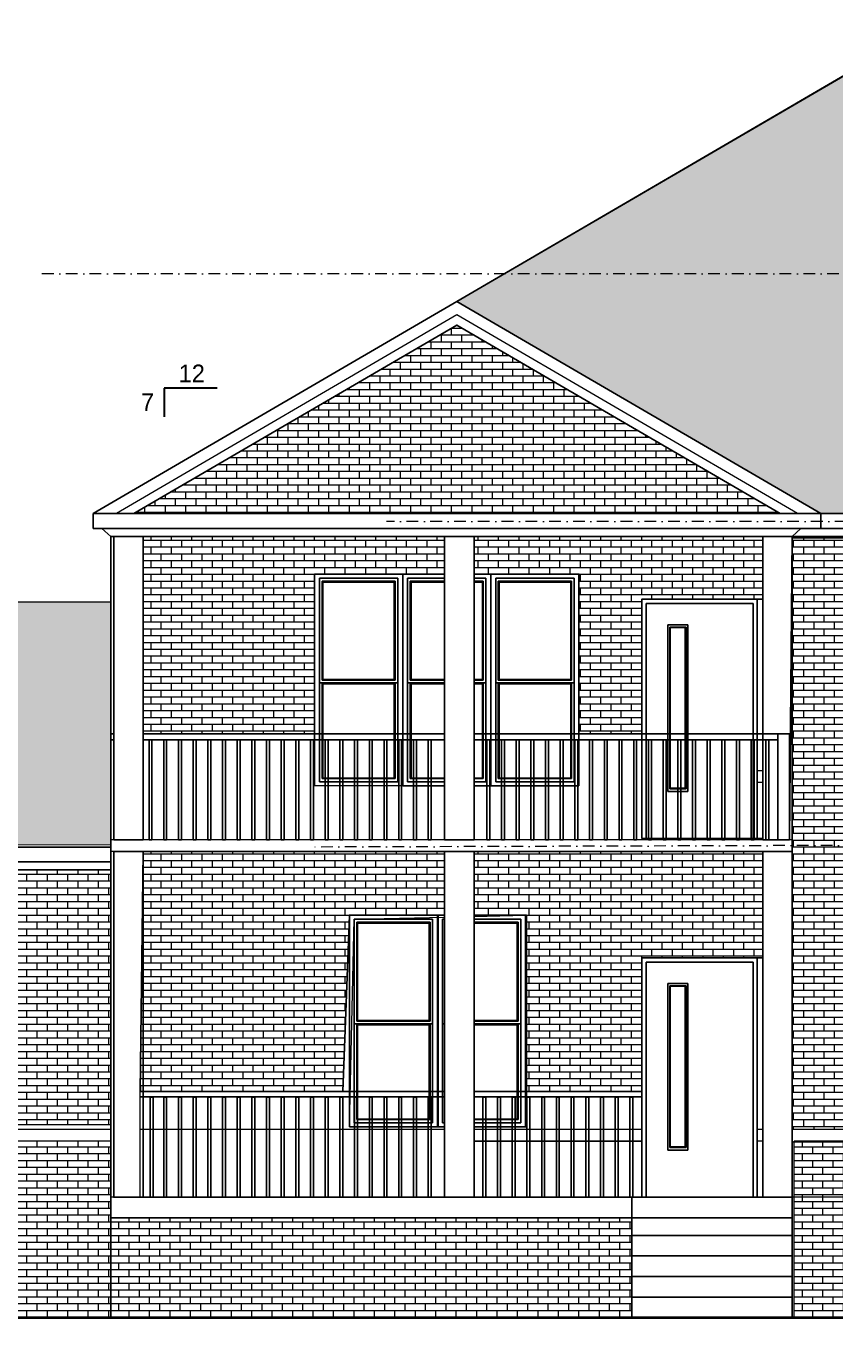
# Model space of a CAD drawing. Extents: x 4834 to 83801, y -13735 to 32221.
# Drawn here: x 11427.5 to 11703, y -11936.2 to -11496 of the extents above; entities that cross this region are included whole.
import ezdxf

# ---------------------------------------------------------------- set-up
doc = ezdxf.new("R2010")
doc.units = 0
doc.header["$LTSCALE"] = 8
doc.header["$MEASUREMENT"] = 0
for name, pattern in [('AUDIT_D_160304085750-1', [0]), ('DASHDOT', [1, 0.5, -0.25, 0, -0.25]), ('HIDDEN', [0.375, 0.25, -0.125])]:
    doc.linetypes.add(name, pattern=pattern)
for name, color, linetype in [('$1$DETAIL', 1, 'Continuous'), ('A-WALL-PATT-I', 1, 'Continuous'), ('AC_NOTES', 7, 'Continuous'), ('WINDOWS', 2, 'Continuous')]:
    doc.layers.add(name, color=color, linetype=linetype)
for name, color, linetype, lineweight in [('A-LIGHT+', 133, 'Continuous', 9), ('A-WALL', 7, 'Continuous', 40), ('D-Pavilion', 200, 'AUDIT_D_160304085750-1', 0), ('DIM', 8, 'Continuous', 5), ('hatch', 8, 'Continuous', 13), ('railing', 23, 'Continuous', 15)]:
    doc.layers.add(name, color=color, linetype=linetype, lineweight=lineweight)
doc.layers.add('ELEVATION', color=7, linetype='Continuous', lineweight=25, true_color=0xdda54b)
doc.layers.add('level', color=7, linetype='HIDDEN', lineweight=15, true_color=0x987172)
doc.styles.get("Standard").update_dxf_attribs({"font": 'stylu.ttf'})
pattern_1 = [(0, (-2408.646, 0), (0, 2.32029), []), (90, (-2408.646, 0), (-3.48, 2.32029), [2.32029, -2.32029])]

msp = doc.modelspace()

# ---------------------------------------------------------------- hatches: boundary and pattern name
at = {"layer": 'A-WALL-PATT-I', "lineweight": 0, "ltscale": 0.5}
h = msp.add_hatch(dxfattribs=at)
h.set_pattern_fill('AR-BRSTD', color=8, scale=0.87)
h.set_pattern_definition([(0, (-11914.1345, 345.9503), (0, 2.32029), []), (90, (-11914.1345, 345.9503), (-3.48, 2.32029), [2.32029, -2.32029])])
h.paths.add_polyline_path([(11684.2051, -11662.05218), (11574.21638, -11597.89209), (11464.22766, -11662.05218)])
h = msp.add_hatch(dxfattribs=at)
h.set_pattern_fill('AR-BRSTD', color=8, scale=0.87)
h.paths.add_polyline_path([(11570.01958, -11669.82765), (11570.01958, -11682.61705), (11525.73811, -11682.61705), (11525.73811, -11737.02318), (11467.37502, -11737.02318), (11467.37502, -11669.82765)])
h = msp.add_hatch(dxfattribs=at)
h.set_pattern_fill('AR-BRSTD', color=8, scale=0.87)
h.paths.add_polyline_path([(11678.31522, -11669.82765), (11580.01958, -11669.82765), (11580.01958, -11682.61705), (11615.73811, -11682.61705), (11615.73811, -11737.02318), (11637.20011, -11737.02318), (11637.20011, -11691.14789), (11676.45218, -11691.14789), (11678.31522, -11691.14789)])
h = msp.add_hatch(dxfattribs=at)
h.set_pattern_fill('AR-BRSTD', color=8, scale=0.87)
h.set_pattern_definition(pattern_1)
h.paths.add_polyline_path([(11826.00614, -11870.7151), (11735.77129, -11870.7151), (11735.77129, -11798.67955), (11826.00614, -11798.67955)], flags=16)
h.paths.add_polyline_path([(11849.28289, -11754.6526), (11789.28289, -11754.6526), (11789.28289, -11682.61705), (11849.28289, -11682.61705)], flags=16)
h.paths.add_polyline_path([(11767.81676, -11754.6526), (11737.81676, -11754.6526), (11737.81676, -11682.61705), (11767.81676, -11682.61705)], flags=16)
h.paths.add_polyline_path([(11737.81676, -11754.6526), (11707.81676, -11754.6526), (11707.81676, -11682.61705), (11737.81676, -11682.61705)], flags=16)
h.paths.add_polyline_path([(11868.31522, -11871.67451), (11688.31522, -11871.67451), (11688.31522, -11670.24724), (11868.31522, -11670.24724)])
h = msp.add_hatch(dxfattribs=at)
h.set_pattern_fill('AR-BRSTD', color=8, scale=0.87)
h.paths.add_polyline_path([(11570.01958, -11798.67955), (11570.01958, -11777.02318), (11467.37502, -11777.02318), (11466.33522, -11858.7151), (11535.39116, -11858.7151), (11537.60914, -11798.67955)])
h = msp.add_hatch(dxfattribs=at)
h.set_pattern_fill('AR-BRSTD', color=8, scale=0.87)
h.paths.add_polyline_path([(11676.45218, -11813.24501), (11637.20011, -11813.24501), (11637.20011, -11858.7151), (11597.86781, -11858.7151), (11597.86781, -11798.67955), (11580.01958, -11798.67955), (11580.01958, -11777.02318), (11678.31522, -11777.02318), (11678.31522, -11813.28327)])
h = msp.add_hatch(dxfattribs=at)
h.set_pattern_fill('AR-BRSTD', color=8, scale=0.87)
h.set_pattern_definition(pattern_1)
h.paths.add_polyline_path([(11242.82531, -11871.67451), (11206.82531, -11871.67451), (11206.82531, -11799.63897), (11242.82531, -11799.63897)])
h.paths.add_polyline_path([(11339.33647, -11871.67451), (11303.33647, -11871.67451), (11303.33647, -11799.63897), (11339.33647, -11799.63897)])
h.paths.add_polyline_path([(11423.77739, -11871.67451), (11387.77739, -11871.67451), (11387.77739, -11799.63897), (11423.77739, -11799.63897)])
h.paths.add_polyline_path([(11173.48526, -11807.99216), (11185.48526, -11807.99216), (11185.48526, -11870.09305), (11456.33522, -11870.09305), (11456.33522, -11783.30669), (11173.48526, -11783.30669)])
h = msp.add_hatch(dxfattribs=at)
h.set_pattern_fill('AR-BRSTD', color=8, scale=0.87)
h.set_pattern_definition(pattern_1)
h.paths.add_polyline_path([(11185.48526, -11935.7151), (11456.33522, -11935.7151), (11456.33522, -11875.67451), (11185.48526, -11875.67451)])
h = msp.add_hatch(dxfattribs=at)
h.set_pattern_fill('AR-BRSTD', color=8, scale=0.87)
h.set_pattern_definition([(0, (-2405.646, 0), (0, 2.32029), []), (90, (-2405.646, 0), (-3.48, 2.32029), [2.32029, -2.32029])])
h.paths.add_polyline_path([(11868.31522, -11935.7151), (11689.06287, -11935.7151), (11689.06287, -11875.83728), (11868.31522, -11875.9215)])
h = msp.add_hatch(dxfattribs=at)
h.set_pattern_fill('AR-BRSTD', color=8, scale=0.87)
h.set_pattern_definition(pattern_1)
h.paths.add_polyline_path([(11633.77708, -11935.7151), (11456.33522, -11935.7151), (11456.33522, -11901.7151), (11633.77708, -11901.7151)])
at = {"layer": 'hatch', "linetype": 'ByBlock'}
h = msp.add_hatch(dxfattribs=at)
h.set_pattern_fill('AR-RSHKE', color=36, scale=0.65, style=0)
h.set_pattern_definition([(0, (-2408.646, -17855.037), (16.575, 7.8), [3.9, -3.25, 4.55, -1.95, 5.85, -2.6]), (0, (-2404.746, -17854.712), (16.575, 7.8), [3.25, -12.35, 2.6, -3.9]), (0, (-2396.946, -17855.524), (16.575, 7.8), [1.95, -20.15]), (90, (-2408.646, -17855.0366), (-5.525, 7.8), [7.475, -23.725]), (90, (-2404.746, -17855.0366), (-5.525, 7.8), [7.3125, -23.8875]), (90, (-2401.496, -17855.0366), (-5.525, 7.8), [6.825, -24.375]), (90, (-2396.946, -17855.524), (-5.525, 7.8), [7.475, -23.725]), (90, (-2394.996, -17855.524), (-5.525, 7.8), [7.475, -23.725]), (90, (-2389.146, -17855.0366), (-5.525, 7.8), [7.15, -24.05])])
h.paths.add_polyline_path([(12299.86333, -11661.40234), (12016.35555, -11496.0228), (11734.54491, -11496.26319), (11574.21638, -11589.78817), (11698.09754, -11662.05218), (11852.99032, -11662.05218), (11982.26562, -11586.64159), (12107.0309, -11661.6695)])
h = msp.add_hatch(dxfattribs=at)
h.set_pattern_fill('AR-RSHKE', color=36, scale=0.65, style=0)
h.set_pattern_definition([(0, (-2408.646, 0), (16.575, 7.8), [3.9, -3.25, 4.55, -1.95, 5.85, -2.6]), (0, (-2404.746, 0.325), (16.575, 7.8), [3.25, -12.35, 2.6, -3.9]), (0, (-2396.946, -0.4875), (16.575, 7.8), [1.95, -20.15]), (90, (-2408.646, 0), (-5.525, 7.8), [7.475, -23.725]), (90, (-2404.746, 0), (-5.525, 7.8), [7.3125, -23.8875]), (90, (-2401.496, 0), (-5.525, 7.8), [6.825, -24.375]), (90, (-2396.946, -0.4875), (-5.525, 7.8), [7.475, -23.725]), (90, (-2394.996, -0.4875), (-5.525, 7.8), [7.475, -23.725]), (90, (-2389.146, 0), (-5.525, 7.8), [7.15, -24.05])])
h.paths.add_polyline_path([(11456.33522, -11774.7151), (11456.33522, -11692.14741), (10988.04926, -11692.14741), (10843.62428, -11775.53121)])

# ---------------------------------------------------------------- linework, layer by layer
at = {"layer": '$1$DETAIL'}
for points in [[(11684.2051, -11662.05218), (11574.21638, -11597.89209), (11464.22766, -11662.05218)], [(11570.01958, -11669.82765), (11570.01958, -11682.61705), (11525.73811, -11682.61705), (11525.73811, -11737.02318), (11467.37502, -11737.02318), (11467.37502, -11669.82765)], [(11678.31522, -11669.82765), (11580.01958, -11669.82765), (11580.01958, -11682.61705), (11615.73811, -11682.61705), (11615.73811, -11737.02318), (11637.20011, -11737.02318), (11637.20011, -11691.14789), (11676.45218, -11691.14789), (11678.31522, -11691.14789)], [(11470.39116, -11773.02318), (11470.39116, -11739.02318), (11469.39116, -11739.02318), (11469.39116, -11773.02318)], [(11475.39116, -11773.02318), (11475.39116, -11739.02318), (11474.39116, -11739.02318), (11474.39116, -11773.02318)], [(11480.39116, -11773.02318), (11480.39116, -11739.02318), (11479.39116, -11739.02318), (11479.39116, -11773.02318)], [(11485.39116, -11773.02318), (11485.39116, -11739.02318), (11484.39116, -11739.02318), (11484.39116, -11773.02318)], [(11490.39116, -11773.02318), (11490.39116, -11739.02318), (11489.39116, -11739.02318), (11489.39116, -11773.02318)], [(11495.39116, -11773.02318), (11495.39116, -11739.02318), (11494.39116, -11739.02318), (11494.39116, -11773.02318)], [(11500.39116, -11773.02318), (11500.39116, -11739.02318), (11499.39116, -11739.02318), (11499.39116, -11773.02318)], [(11505.39116, -11773.02318), (11505.39116, -11739.02318), (11504.39116, -11739.02318), (11504.39116, -11773.02318)], [(11510.39116, -11773.02318), (11510.39116, -11739.02318), (11509.39116, -11739.02318), (11509.39116, -11773.02318)], [(11515.39116, -11773.02318), (11515.39116, -11739.02318), (11514.39116, -11739.02318), (11514.39116, -11773.02318)], [(11520.39116, -11773.02318), (11520.39116, -11739.02318), (11519.39116, -11739.02318), (11519.39116, -11773.02318)], [(11525.39116, -11773.02318), (11525.39116, -11739.02318), (11524.39116, -11739.02318), (11524.39116, -11773.02318)], [(11530.39116, -11773.02318), (11530.39116, -11739.02318), (11529.39116, -11739.02318), (11529.39116, -11773.02318)], [(11535.39116, -11773.02318), (11535.39116, -11739.02318), (11534.39116, -11739.02318), (11534.39116, -11773.02318)], [(11540.39116, -11773.02318), (11540.39116, -11739.02318), (11539.39116, -11739.02318), (11539.39116, -11773.02318)], [(11545.39116, -11773.02318), (11545.39116, -11739.02318), (11544.39116, -11739.02318), (11544.39116, -11773.02318)], [(11550.39116, -11773.02318), (11550.39116, -11739.02318), (11549.39116, -11739.02318), (11549.39116, -11773.02318)], [(11555.39116, -11773.02318), (11555.39116, -11739.02318), (11554.39116, -11739.02318), (11554.39116, -11773.02318)], [(11560.39116, -11773.02318), (11560.39116, -11739.02318), (11559.39116, -11739.02318), (11559.39116, -11773.02318)], [(11565.39116, -11773.02318), (11565.39116, -11739.02318), (11564.39116, -11739.02318), (11564.39116, -11773.02318)], [(11585.39116, -11773.02318), (11585.39116, -11739.02318), (11584.39116, -11739.02318), (11584.39116, -11773.02318)], [(11590.39116, -11773.02318), (11590.39116, -11739.02318), (11589.39116, -11739.02318), (11589.39116, -11773.02318)], [(11595.39116, -11773.02318), (11595.39116, -11739.02318), (11594.39116, -11739.02318), (11594.39116, -11773.02318)], [(11600.39116, -11773.02318), (11600.39116, -11739.02318), (11599.39116, -11739.02318), (11599.39116, -11773.02318)], [(11605.39116, -11773.02318), (11605.39116, -11739.02318), (11604.39116, -11739.02318), (11604.39116, -11773.02318)], [(11610.39116, -11773.02318), (11610.39116, -11739.02318), (11609.39116, -11739.02318), (11609.39116, -11773.02318)], [(11615.39116, -11773.02318), (11615.39116, -11739.02318), (11614.39116, -11739.02318), (11614.39116, -11773.02318)], [(11620.39116, -11773.02318), (11620.39116, -11739.02318), (11619.39116, -11739.02318), (11619.39116, -11773.02318)], [(11625.39116, -11773.02318), (11625.39116, -11739.02318), (11624.39116, -11739.02318), (11624.39116, -11773.02318)], [(11630.39116, -11773.02318), (11630.39116, -11739.02318), (11629.39116, -11739.02318), (11629.39116, -11773.02318)], [(11635.39116, -11773.02318), (11635.39116, -11739.02318), (11634.39116, -11739.02318), (11634.39116, -11773.02318)], [(11640.39116, -11773.02318), (11640.39116, -11739.02318), (11639.39116, -11739.02318), (11639.39116, -11773.02318)], [(11645.39116, -11773.02318), (11645.39116, -11739.02318), (11644.39116, -11739.02318), (11644.39116, -11773.02318)], [(11650.39116, -11773.02318), (11650.39116, -11739.02318), (11649.39116, -11739.02318), (11649.39116, -11773.02318)], [(11655.39116, -11773.02318), (11655.39116, -11739.02318), (11654.39116, -11739.02318), (11654.39116, -11773.02318)], [(11660.39116, -11773.02318), (11660.39116, -11739.02318), (11659.39116, -11739.02318), (11659.39116, -11773.02318)], [(11665.39116, -11773.02318), (11665.39116, -11739.02318), (11664.39116, -11739.02318), (11664.39116, -11773.02318)], [(11670.39116, -11773.02318), (11670.39116, -11739.02318), (11669.39116, -11739.02318), (11669.39116, -11773.02318)], [(11675.39116, -11773.02318), (11675.39116, -11739.02318), (11674.39116, -11739.02318), (11674.39116, -11773.02318)], [(11680.39116, -11773.02318), (11680.39116, -11739.02318), (11679.39116, -11739.02318), (11679.39116, -11773.02318)], [(11687.44865, -11773.02318), (11687.44865, -11737.02318), (11683.44865, -11737.02318), (11683.44865, -11773.02318)], [(11687.44865, -11773.02318), (11687.44865, -11737.02318), (11683.44865, -11737.02318), (11683.44865, -11773.02318)], [(11570.01958, -11798.67955), (11570.01958, -11777.02318), (11467.37502, -11777.02318), (11466.33522, -11858.7151), (11535.39116, -11858.7151), (11537.60914, -11798.67955), (11570.01958, -11798.67955)], [(11676.45218, -11813.24501), (11637.20011, -11813.24501), (11637.20011, -11858.7151), (11597.86781, -11858.7151), (11597.86781, -11798.67955), (11580.01958, -11798.67955), (11580.01958, -11777.02318), (11678.31522, -11777.02318), (11678.31522, -11813.28327), (11676.45218, -11813.24501)], [(11470.74336, -11894.7151), (11470.74336, -11860.7151), (11469.74336, -11860.7151), (11469.74336, -11894.7151)], [(11475.39116, -11894.7151), (11475.39116, -11860.7151), (11474.39116, -11860.7151), (11474.39116, -11894.7151)], [(11480.39116, -11894.7151), (11480.39116, -11860.7151), (11479.39116, -11860.7151), (11479.39116, -11894.7151)], [(11485.39116, -11894.7151), (11485.39116, -11860.7151), (11484.39116, -11860.7151), (11484.39116, -11894.7151)], [(11490.39116, -11894.7151), (11490.39116, -11860.7151), (11489.39116, -11860.7151), (11489.39116, -11894.7151)], [(11495.39116, -11894.7151), (11495.39116, -11860.7151), (11494.39116, -11860.7151), (11494.39116, -11894.7151)], [(11500.39116, -11894.7151), (11500.39116, -11860.7151), (11499.39116, -11860.7151), (11499.39116, -11894.7151)], [(11505.39116, -11894.7151), (11505.39116, -11860.7151), (11504.39116, -11860.7151), (11504.39116, -11894.7151)], [(11510.39116, -11894.7151), (11510.39116, -11860.7151), (11509.39116, -11860.7151), (11509.39116, -11894.7151)], [(11515.39116, -11894.7151), (11515.39116, -11860.7151), (11514.39116, -11860.7151), (11514.39116, -11894.7151)], [(11520.39116, -11894.7151), (11520.39116, -11860.7151), (11519.39116, -11860.7151), (11519.39116, -11894.7151)], [(11525.39116, -11894.7151), (11525.39116, -11860.7151), (11524.39116, -11860.7151), (11524.39116, -11894.7151)], [(11530.39116, -11894.7151), (11530.39116, -11860.7151), (11529.39116, -11860.7151), (11529.39116, -11894.7151)], [(11535.39116, -11894.7151), (11535.39116, -11860.7151), (11534.39116, -11860.7151), (11534.39116, -11894.7151)], [(11540.39116, -11894.7151), (11540.39116, -11860.7151), (11539.39116, -11860.7151), (11539.39116, -11894.7151)], [(11545.39116, -11894.7151), (11545.39116, -11860.7151), (11544.39116, -11860.7151), (11544.39116, -11894.7151)], [(11550.39116, -11894.7151), (11550.39116, -11860.7151), (11549.39116, -11860.7151), (11549.39116, -11894.7151)], [(11555.39116, -11894.7151), (11555.39116, -11860.7151), (11554.39116, -11860.7151), (11554.39116, -11894.7151)], [(11560.39116, -11894.7151), (11560.39116, -11860.7151), (11559.39116, -11860.7151), (11559.39116, -11894.7151)], [(11565.39116, -11894.7151), (11565.39116, -11860.7151), (11564.39116, -11860.7151), (11564.39116, -11894.7151)], [(11584.05196, -11894.7151), (11584.05196, -11860.7151), (11583.05196, -11860.7151), (11583.05196, -11894.7151)], [(11589.05196, -11894.7151), (11589.05196, -11860.7151), (11588.05196, -11860.7151), (11588.05196, -11894.7151)], [(11594.05196, -11894.7151), (11594.05196, -11860.7151), (11593.05196, -11860.7151), (11593.05196, -11894.7151)], [(11599.05196, -11894.7151), (11599.05196, -11860.7151), (11598.05196, -11860.7151), (11598.05196, -11894.7151)], [(11604.05196, -11894.7151), (11604.05196, -11860.7151), (11603.05196, -11860.7151), (11603.05196, -11894.7151)], [(11609.05196, -11894.7151), (11609.05196, -11860.7151), (11608.05196, -11860.7151), (11608.05196, -11894.7151)], [(11614.05196, -11894.7151), (11614.05196, -11860.7151), (11613.05196, -11860.7151), (11613.05196, -11894.7151)], [(11619.05196, -11894.7151), (11619.05196, -11860.7151), (11618.05196, -11860.7151), (11618.05196, -11894.7151)], [(11624.05196, -11894.7151), (11624.05196, -11860.7151), (11623.05196, -11860.7151), (11623.05196, -11894.7151)], [(11629.05196, -11894.7151), (11629.05196, -11860.7151), (11628.05196, -11860.7151), (11628.05196, -11894.7151)], [(11634.05196, -11894.7151), (11634.05196, -11860.7151), (11633.05196, -11860.7151), (11633.05196, -11894.7151)]]:
    msp.add_lwpolyline(points, close=True, dxfattribs=at)
for points in [[(11457.37502, -11737.02318), (11456.33522, -11737.02318), (11456.33522, -11739.02318), (11457.37502, -11739.02318)], [(11570.01958, -11737.02318), (11467.37502, -11737.02318)], [(11467.37502, -11739.02318), (11570.01958, -11739.02318)], [(11687.44865, -11737.02318), (11580.01958, -11737.02318)], [(11580.01958, -11739.02318), (11683.44865, -11739.02318)]]:
    msp.add_lwpolyline(points, dxfattribs=at)
at = {"layer": 'A-LIGHT+'}
for p, q in [((11574.21638, -11594.41898), (11458.27375, -11662.05218)), ((11690.159, -11662.05218), (11574.21638, -11594.41898)), ((11574.21638, -11597.89209), (11464.22766, -11662.05218)), ((11684.2051, -11662.05218), (11574.21638, -11597.89209)), ((11456.33522, -11775.53121), (11456.33522, -11692.14741)), ((11688.31522, -11773.02318), (11456.33522, -11773.02318)), ((11688.31522, -11777.02318), (11456.33522, -11777.02318)), ((11580.01958, -11858.7151), (11637.20011, -11858.7151)), ((11580.01958, -11858.7151), (11637.20011, -11858.7151)), ((11466.33522, -11860.55609), (11570.01958, -11860.55609)), ((11466.33522, -11860.55609), (11570.01958, -11860.55609)), ((11580.01958, -11860.55609), (11637.20011, -11860.55609)), ((11580.01958, -11860.55609), (11637.20011, -11860.55609))]:
    msp.add_line(p, q, dxfattribs=at)
for points in [[(12299.86333, -11661.40234), (12016.35555, -11496.0228), (11734.54491, -11496.26319), (11574.21638, -11589.78817), (11698.09754, -11662.05218), (11852.99032, -11662.05218), (11982.26562, -11586.64159), (12107.0309, -11661.6695)], [(11456.33522, -11774.7151), (11456.33522, -11692.14741), (10988.04926, -11692.14741), (10843.62428, -11775.53121)], [(11466.33522, -11894.7151), (11466.33522, -11858.7151), (11570.01958, -11858.7151), (11570.01958, -11894.7151)], [(11570.01958, -11894.7151), (11466.33522, -11894.7151), (11466.33522, -11860.55609), (11570.01958, -11860.55609)], [(11637.20011, -11894.7151), (11580.01958, -11894.7151), (11580.01958, -11860.55609), (11637.20011, -11860.55609)], [(11637.20011, -11894.7151), (11580.01958, -11894.7151), (11580.01958, -11875.67451), (11637.20011, -11875.67451)], [(11633.77708, -11935.7151), (11456.33522, -11935.7151), (11456.33522, -11901.7151), (11633.77708, -11901.7151)]]:
    msp.add_lwpolyline(points, close=True, dxfattribs=at)
for points in [[(11476.00041, -11662.05218), (11698.09754, -11662.05218), (11574.21638, -11589.78817), (11450.33522, -11662.05218), (11476.00041, -11662.05218)], [(11570.01958, -11754.6526), (11525.73811, -11754.6526), (11525.73811, -11682.61705), (11570.01958, -11682.61705)], [(11580.01958, -11682.61705), (11615.73811, -11682.61705), (11615.73811, -11754.6526), (11580.01958, -11754.6526)]]:
    msp.add_lwpolyline(points, dxfattribs=at)
at = {"layer": 'A-LIGHT+', "const_width": 0.5}
for points in [[(11466.33522, -11894.7151), (11466.33522, -11858.7151), (11570.01958, -11858.7151), (11570.01958, -11894.7151)], [(11570.01958, -11894.7151), (11466.33522, -11894.7151), (11466.33522, -11860.55609), (11570.01958, -11860.55609)], [(11637.20011, -11894.7151), (11580.01958, -11894.7151), (11580.01958, -11860.55609), (11637.20011, -11860.55609)]]:
    msp.add_lwpolyline(points, close=True, dxfattribs=at)
for points in [[(11580.01958, -11858.7151), (11637.20011, -11858.7151)], [(11467.4713, -11860.55609), (11467.4713, -11894.7151)]]:
    msp.add_lwpolyline(points, dxfattribs=at)
at = {"layer": 'AC_NOTES', "lineweight": 30}
for p, q in [((11492.58756, -11619.31805), (11474.58756, -11619.31805)), ((11474.58756, -11619.31805), (11474.58756, -11629.06805))]:
    msp.add_line(p, q, dxfattribs=at)
at = {"layer": 'D-Pavilion', "color": 252, "lineweight": 0}
msp.add_line((12458.18042, -11894.7151), (11456.33522, -11894.7151), dxfattribs=at)
at = {"layer": 'DIM'}
for p, q in [((11678.31522, -11753.57739), (11676.45218, -11753.57739)), ((11456.33522, -11775.53121), (10843.62428, -11775.53121)), ((11456.33522, -11875.67451), (11185.48526, -11875.67451)), ((11637.20011, -11875.67451), (11580.01958, -11875.67451)), ((11678.31522, -11875.67451), (11676.45218, -11875.67451)), ((11869.06287, -11875.67451), (11689.06287, -11875.67451))]:
    msp.add_line(p, q, dxfattribs=at)
for points in [[(11868.31522, -11871.67451), (11688.31522, -11871.67451), (11688.31522, -11670.24724), (11868.31522, -11670.24724)], [(11555.73811, -11754.6526), (11525.73811, -11754.6526), (11525.73811, -11682.61705), (11555.73811, -11682.61705)], [(11615.73811, -11754.6526), (11585.73811, -11754.6526), (11585.73811, -11682.61705), (11615.73811, -11682.61705)], [(11567.60914, -11870.7151), (11537.60914, -11870.7151), (11537.60914, -11798.67955), (11567.60914, -11798.67955)], [(11185.48526, -11935.7151), (11456.33522, -11935.7151), (11456.33522, -11875.67451), (11185.48526, -11875.67451)], [(11868.31522, -11935.7151), (11688.31522, -11935.7151), (11688.31522, -11875.83728), (11868.31522, -11875.83728)], [(11868.31522, -11935.7151), (11689.06287, -11935.7151), (11689.06287, -11875.67451), (11868.31522, -11875.67451)]]:
    msp.add_lwpolyline(points, close=True, dxfattribs=at)
for points in [[(11570.01958, -11754.6526), (11555.73811, -11754.6526), (11555.73811, -11682.61705), (11570.01958, -11682.61705)], [(11580.01958, -11682.61705), (11585.73811, -11682.61705), (11585.73811, -11754.6526), (11580.01958, -11754.6526)], [(11173.48526, -11870.09305), (11173.48526, -11783.30669), (11456.33522, -11783.30669), (11456.33522, -11870.09305), (11185.48526, -11870.09305)], [(11570.01958, -11870.7151), (11537.60914, -11870.7151), (11539.27531, -11800.12357), (11570.01958, -11799.36251)], [(11580.01958, -11799.11497), (11597.60914, -11798.67955), (11597.60914, -11870.7151), (11580.01958, -11870.7151)]]:
    msp.add_lwpolyline(points, dxfattribs=at)
at = {"layer": 'ELEVATION'}
for p, q in [((11734.54491, -11496.26319), (11450.33522, -11662.05218)), ((11574.21638, -11589.78817), (11698.09754, -11662.05218)), ((11450.33522, -11662.05218), (11476.00041, -11662.05218)), ((11476.00041, -11662.05218), (12084.71711, -11662.05218)), ((11453.36675, -11667.0507), (11476.00041, -11667.0507)), ((11476.00041, -11667.0507), (12084.71711, -11667.0507)), ((11476.00041, -11669.82765), (11456.33522, -11669.82765)), ((11868.31522, -11669.82765), (11476.00041, -11669.82765)), ((10843.62428, -11775.53121), (11456.33522, -11775.53121)), ((10846.65581, -11780.52973), (11456.33522, -11780.52973)), ((11456.33522, -11783.30669), (10849.62428, -11783.30669))]:
    msp.add_line(p, q, dxfattribs=at)
at = {"layer": 'ELEVATION', "color": 6}
for p, q in [((11453.36675, -11667.0507), (11450.33522, -11667.0507)), ((11691.28368, -11667.0507), (11698.09754, -11667.0507)), ((11688.31522, -11669.82765), (11688.31522, -11935.7151)), ((11456.33522, -11677.15882), (11456.33522, -11935.7151)), ((11637.20011, -11772.61797), (11678.31522, -11772.61797)), ((11633.77708, -11894.7151), (11633.77708, -11935.7151)), ((11637.20011, -11894.7151), (11678.31522, -11894.7151)), ((11633.77708, -11907.7151), (11688.31522, -11907.7151)), ((11633.77708, -11914.7151), (11688.31522, -11914.7151)), ((11633.77708, -11921.7151), (11688.31522, -11921.7151)), ((11633.77708, -11928.7151), (11688.31522, -11928.7151))]:
    msp.add_line(p, q, dxfattribs=at)
for points in [[(11450.33522, -11667.0507), (11450.33522, -11662.05218)], [(11698.09754, -11667.0507), (11698.09754, -11662.05218)], [(11456.33522, -11669.82765), (11453.36675, -11667.0507)], [(11688.31522, -11669.82765), (11691.28368, -11667.0507)], [(11456.33522, -11677.15882), (11456.33522, -11669.82765)], [(11688.31522, -11677.15882), (11688.31522, -11669.82765)], [(11456.33522, -11767.5975), (11456.33522, -11935.7151)], [(11688.31522, -11901.7151), (11456.33522, -11901.7151)]]:
    msp.add_lwpolyline(points, dxfattribs=at)
at = {"layer": 'ELEVATION'}
for points in [[(11476.00041, -11669.82765), (11456.33522, -11669.82765)], [(11868.31522, -11669.82765), (11476.00041, -11669.82765)], [(11525.73811, -11754.6526), (11525.73811, -11682.61705)], [(11555.73811, -11754.6526), (11555.73811, -11682.61705)], [(11555.73811, -11754.6526), (11555.73811, -11682.61705)], [(11570.01958, -11682.61705), (11555.73811, -11682.61705)], [(11585.73811, -11682.61705), (11580.01958, -11682.61705)], [(11585.73811, -11754.6526), (11585.73811, -11682.61705)], [(11585.73811, -11754.6526), (11585.73811, -11682.61705)], [(11615.73811, -11682.61705), (11585.73811, -11682.61705)], [(11585.73811, -11754.6526), (11585.73811, -11682.61705)], [(11615.73811, -11754.6526), (11615.73811, -11682.61705)], [(11570.01958, -11754.6526), (11555.73811, -11754.6526)], [(11585.73811, -11754.6526), (11580.01958, -11754.6526)], [(11615.73811, -11754.6526), (11585.73811, -11754.6526)], [(11456.33522, -11767.5975), (11456.33522, -11892.82203)], [(11456.33522, -11783.30669), (10849.62428, -11783.30669)], [(11537.60914, -11870.7151), (11537.60914, -11798.67955)], [(11537.60914, -11798.67955), (11567.60914, -11798.67955)], [(11567.58531, -11870.7151), (11567.58531, -11798.67955)], [(11567.60914, -11870.7151), (11567.60914, -11798.67955)], [(11567.60914, -11798.67955), (11570.01958, -11798.67955)], [(11567.60914, -11870.7151), (11567.60914, -11798.67955)], [(11567.86781, -11870.7151), (11567.86781, -11798.67955)], [(11580.01958, -11798.67955), (11597.60914, -11798.67955)], [(11597.58531, -11870.7151), (11597.58531, -11798.67955)], [(11597.60914, -11870.7151), (11597.60914, -11798.67955)], [(11597.86781, -11870.7151), (11597.86781, -11798.67955)], [(11537.60914, -11870.7151), (11567.60914, -11870.7151)], [(11567.60914, -11870.7151), (11570.01958, -11870.7151)], [(11580.01958, -11870.7151), (11597.60914, -11870.7151)]]:
    msp.add_lwpolyline(points, dxfattribs=at)
at = {"layer": 'ELEVATION', "color": 6}
for points in [[(11467.37502, -11669.82765), (11457.37502, -11669.82765), (11457.37502, -11773.02318), (11467.37502, -11773.02318)], [(11580.01958, -11669.82765), (11570.01958, -11669.82765), (11570.01958, -11773.02318), (11580.01958, -11773.02318)], [(11688.31522, -11669.82765), (11678.31522, -11669.82765), (11678.31522, -11773.02318), (11687.44865, -11773.02318)], [(11467.37502, -11777.02318), (11457.37502, -11777.02318), (11457.37502, -11894.7151), (11467.37502, -11894.7151)], [(11580.01958, -11777.02318), (11570.01958, -11777.02318), (11570.01958, -11894.7151), (11580.01958, -11894.7151)], [(11688.31522, -11777.02318), (11678.31522, -11777.02318), (11678.31522, -11894.7151), (11688.31522, -11894.7151)]]:
    msp.add_lwpolyline(points, close=True, dxfattribs=at)
at = {"layer": 'ELEVATION', "color": 6, "linetype": 'ByBlock', "const_width": 1}
msp.add_lwpolyline([(12021.94972, -11935.7151), (12106.63743, -11935.7151), (10849.62428, -11935.7151)], dxfattribs=at)
at = {"layer": 'level', "linetype": 'DASHDOT'}
for p, q in [((12449.43751, -11580.38697), (11431.13958, -11580.38697)), ((12476.32786, -11664.7151), (11550.19818, -11664.7151)), ((12455.33348, -11772.7151), (11525.77695, -11775.53121))]:
    msp.add_line(p, q, dxfattribs=at)
at = {"layer": 'railing'}
for points in [[(11678.31522, -11749.57739), (11676.45218, -11749.57739)], [(11456.33522, -11871.67451), (11185.48526, -11871.67451)], [(11570.01958, -11871.67451), (11466.33522, -11871.67451)], [(11637.20011, -11871.67451), (11580.01958, -11871.67451)], [(11678.31522, -11871.67451), (11676.45218, -11871.67451)], [(11869.06287, -11871.67451), (11689.06287, -11871.67451)]]:
    msp.add_lwpolyline(points, dxfattribs=at)
at = {"layer": 'WINDOWS'}
for p, q in [((11554.07194, -11753.31966), (11554.07194, -11684.06107)), ((11557.40429, -11753.31966), (11557.40429, -11684.06107)), ((11587.40429, -11753.31966), (11587.40429, -11684.06107)), ((11565.94297, -11869.38216), (11565.94297, -11800.12357)), ((11595.94297, -11869.38216), (11595.94297, -11800.12357))]:
    msp.add_line(p, q, dxfattribs=at)
for points in [[(11527.40429, -11753.31966), (11527.40429, -11684.06107)], [(11527.40429, -11684.06107), (11554.07194, -11684.06107)], [(11528.29291, -11718.73316), (11528.29291, -11685.06077)], [(11528.29291, -11685.06077), (11553.18331, -11685.06077)], [(11528.51507, -11718.51101), (11528.51507, -11685.39401)], [(11528.51507, -11685.39401), (11552.85008, -11685.39401)], [(11552.85008, -11718.51101), (11552.85008, -11685.39401)], [(11553.18331, -11718.73316), (11553.18331, -11685.06077)], [(11554.07194, -11753.31966), (11554.07194, -11684.06107)], [(11557.40429, -11753.31966), (11557.40429, -11684.06107)], [(11570.01958, -11684.06107), (11557.40429, -11684.06107)], [(11558.29291, -11718.73316), (11558.29291, -11685.06077)], [(11570.01958, -11685.06077), (11558.29291, -11685.06077)], [(11558.62615, -11718.51101), (11558.62615, -11685.39401)], [(11570.01958, -11685.39401), (11558.62615, -11685.39401)], [(11584.07194, -11684.06107), (11580.01958, -11684.06107)], [(11583.18331, -11685.06077), (11580.01958, -11685.06077)], [(11582.96116, -11685.39401), (11580.01958, -11685.39401)], [(11582.96116, -11718.51101), (11582.96116, -11685.39401)], [(11583.18331, -11718.73316), (11583.18331, -11685.06077)], [(11584.07194, -11753.31966), (11584.07194, -11684.06107)], [(11614.07194, -11684.06107), (11587.40429, -11684.06107)], [(11587.40429, -11753.31966), (11587.40429, -11684.06107)], [(11613.18331, -11685.06077), (11588.29291, -11685.06077)], [(11588.29291, -11718.73316), (11588.29291, -11685.06077)], [(11612.96116, -11685.39401), (11588.62615, -11685.39401)], [(11588.62615, -11718.51101), (11588.62615, -11685.39401)], [(11612.96116, -11718.51101), (11612.96116, -11685.39401)], [(11613.18331, -11718.73316), (11613.18331, -11685.06077)], [(11614.07194, -11753.31966), (11614.07194, -11684.06107)], [(11637.20011, -11691.14789), (11676.45218, -11691.14789)], [(11637.20011, -11772.61797), (11637.20011, -11691.14789)], [(11637.20011, -11772.61797), (11637.20011, -11691.14789)], [(11657.99677, -11691.14789), (11676.45218, -11691.14789)], [(11676.45218, -11772.61797), (11676.45218, -11691.14789)], [(11638.64413, -11772.61797), (11638.64413, -11692.5919)], [(11638.64413, -11692.5919), (11675.00816, -11692.5919)], [(11638.64413, -11772.61797), (11638.64413, -11692.5919)], [(11638.64413, -11692.5919), (11675.00816, -11692.5919)], [(11675.00816, -11772.61797), (11675.00816, -11692.5919)], [(11675.00816, -11772.61797), (11675.00816, -11692.5919)], [(11652.76173, -11699.90514), (11646.03556, -11699.90514)], [(11646.03556, -11756.60926), (11646.03556, -11699.90514)], [(11652.76173, -11756.60926), (11652.76173, -11699.90514)], [(11652.20634, -11700.68269), (11646.70202, -11700.68269)], [(11646.70202, -11700.68269), (11646.70202, -11755.72063)], [(11651.8731, -11700.79377), (11646.8131, -11700.79377)], [(11646.8131, -11700.79377), (11646.8131, -11755.49847)], [(11651.8731, -11700.79377), (11651.8731, -11755.49847)], [(11652.20634, -11700.68269), (11652.20634, -11755.72063)], [(11527.40429, -11719.62179), (11554.07194, -11719.62179)], [(11528.29291, -11718.73316), (11553.18331, -11718.73316)], [(11528.29291, -11752.20887), (11528.29291, -11719.62179)], [(11528.51507, -11718.51101), (11552.85008, -11718.51101)], [(11528.51507, -11752.0978), (11528.51507, -11719.95502)], [(11528.51507, -11719.95502), (11552.85008, -11719.95502)], [(11552.85008, -11752.0978), (11552.85008, -11719.95502)], [(11553.18331, -11752.20887), (11553.18331, -11719.62179)], [(11570.01958, -11719.62179), (11557.40429, -11719.62179)], [(11570.01958, -11718.73316), (11558.29291, -11718.73316)], [(11558.29291, -11752.20887), (11558.29291, -11719.62179)], [(11570.01958, -11718.51101), (11558.62615, -11718.51101)], [(11558.62615, -11752.0978), (11558.62615, -11719.95502)], [(11570.01958, -11719.95502), (11558.62615, -11719.95502)], [(11582.96116, -11718.51101), (11580.01958, -11718.51101)], [(11583.18331, -11718.73316), (11580.01958, -11718.73316)], [(11584.07194, -11719.62179), (11580.01958, -11719.62179)], [(11582.96116, -11719.95502), (11580.01958, -11719.95502)], [(11582.96116, -11752.0978), (11582.96116, -11719.95502)], [(11583.18331, -11752.20887), (11583.18331, -11719.62179)], [(11614.07194, -11719.62179), (11587.40429, -11719.62179)], [(11613.18331, -11718.73316), (11588.29291, -11718.73316)], [(11588.29291, -11752.20887), (11588.29291, -11719.62179)], [(11612.96116, -11718.51101), (11588.62615, -11718.51101)], [(11612.96116, -11719.95502), (11588.62615, -11719.95502)], [(11588.62615, -11752.0978), (11588.62615, -11719.95502)], [(11612.96116, -11752.0978), (11612.96116, -11719.95502)], [(11613.18331, -11752.20887), (11613.18331, -11719.62179)], [(11528.29291, -11752.20887), (11553.18331, -11752.20887)], [(11528.51507, -11752.0978), (11552.85008, -11752.0978)], [(11570.01958, -11752.20887), (11558.29291, -11752.20887)], [(11570.01958, -11752.0978), (11558.62615, -11752.0978)], [(11582.96116, -11752.0978), (11580.01958, -11752.0978)], [(11583.18331, -11752.20887), (11580.01958, -11752.20887)], [(11613.18331, -11752.20887), (11588.29291, -11752.20887)], [(11612.96116, -11752.0978), (11588.62615, -11752.0978)], [(11527.40429, -11753.31966), (11554.07194, -11753.31966)], [(11570.01958, -11753.31966), (11557.40429, -11753.31966)], [(11584.07194, -11753.31966), (11580.01958, -11753.31966)], [(11614.07194, -11753.31966), (11587.40429, -11753.31966)], [(11652.76173, -11756.60926), (11646.03556, -11756.60926)], [(11652.20634, -11755.72063), (11646.70202, -11755.72063)], [(11651.8731, -11755.49847), (11646.8131, -11755.49847)], [(11539.27531, -11869.38216), (11539.27531, -11800.12357)], [(11539.27531, -11800.12357), (11565.94297, -11800.12357)], [(11540.16394, -11834.79566), (11540.16394, -11801.12327)], [(11540.16394, -11801.12327), (11565.05434, -11801.12327)], [(11540.38609, -11834.57351), (11540.38609, -11801.45651)], [(11540.38609, -11801.45651), (11564.72111, -11801.45651)], [(11564.72111, -11834.57351), (11564.72111, -11801.45651)], [(11565.05434, -11834.79566), (11565.05434, -11801.12327)], [(11565.94297, -11869.38216), (11565.94297, -11800.12357)], [(11569.25149, -11869.38216), (11569.25149, -11800.12357)], [(11569.27531, -11869.38216), (11569.27531, -11800.12357)], [(11569.27531, -11800.12357), (11570.01958, -11800.12357)], [(11580.01958, -11800.12357), (11595.94297, -11800.12357)], [(11580.01958, -11801.12327), (11595.05434, -11801.12327)], [(11580.01958, -11801.45651), (11594.72111, -11801.45651)], [(11594.72111, -11834.57351), (11594.72111, -11801.45651)], [(11595.05434, -11834.79566), (11595.05434, -11801.12327)], [(11595.94297, -11869.38216), (11595.94297, -11800.12357)], [(11637.20011, -11813.24501), (11676.45218, -11813.24501)], [(11637.20011, -11894.7151), (11637.20011, -11813.24501)], [(11637.20011, -11894.7151), (11637.20011, -11813.24501)], [(11638.64413, -11894.7151), (11638.64413, -11814.68903)], [(11638.64413, -11814.68903), (11675.00816, -11814.68903)], [(11638.64413, -11894.7151), (11638.64413, -11814.68903)], [(11638.64413, -11814.68903), (11675.00816, -11814.68903)], [(11657.99677, -11813.24501), (11676.45218, -11813.24501)], [(11675.00816, -11894.7151), (11675.00816, -11814.68903)], [(11675.00816, -11894.7151), (11675.00816, -11814.68903)], [(11676.45218, -11894.7151), (11676.45218, -11813.24501)], [(11652.76173, -11822.00227), (11646.03556, -11822.00227)], [(11646.03556, -11878.70638), (11646.03556, -11822.00227)], [(11652.20634, -11822.77982), (11646.70202, -11822.77982)], [(11646.70202, -11822.77982), (11646.70202, -11877.81776)], [(11651.8731, -11822.8909), (11646.8131, -11822.8909)], [(11646.8131, -11822.8909), (11646.8131, -11877.5956)], [(11651.8731, -11822.8909), (11651.8731, -11877.5956)], [(11652.20634, -11822.77982), (11652.20634, -11877.81776)], [(11652.76173, -11878.70638), (11652.76173, -11822.00227)], [(11539.27531, -11835.68429), (11565.94297, -11835.68429)], [(11540.16394, -11834.79566), (11565.05434, -11834.79566)], [(11540.16394, -11868.27137), (11540.16394, -11835.68429)], [(11540.38609, -11834.57351), (11564.72111, -11834.57351)], [(11540.38609, -11868.1603), (11540.38609, -11836.01752)], [(11540.38609, -11836.01752), (11564.72111, -11836.01752)], [(11564.72111, -11868.1603), (11564.72111, -11836.01752)], [(11565.05434, -11868.27137), (11565.05434, -11835.68429)], [(11569.27531, -11835.68429), (11570.01958, -11835.68429)], [(11580.01958, -11834.57351), (11594.72111, -11834.57351)], [(11580.01958, -11834.79566), (11595.05434, -11834.79566)], [(11580.01958, -11835.68429), (11595.94297, -11835.68429)], [(11580.01958, -11836.01752), (11594.72111, -11836.01752)], [(11594.72111, -11868.1603), (11594.72111, -11836.01752)], [(11595.05434, -11868.27137), (11595.05434, -11835.68429)], [(11539.27531, -11869.38216), (11565.94297, -11869.38216)], [(11540.16394, -11868.27137), (11565.05434, -11868.27137)], [(11540.38609, -11868.1603), (11564.72111, -11868.1603)], [(11569.27531, -11869.38216), (11570.01958, -11869.38216)], [(11580.01958, -11868.1603), (11594.72111, -11868.1603)], [(11580.01958, -11868.27137), (11595.05434, -11868.27137)], [(11580.01958, -11869.38216), (11595.94297, -11869.38216)], [(11652.76173, -11878.70638), (11646.03556, -11878.70638)], [(11652.20634, -11877.81776), (11646.70202, -11877.81776)], [(11651.8731, -11877.5956), (11646.8131, -11877.5956)]]:
    msp.add_lwpolyline(points, dxfattribs=at)

# ---------------------------------------------------------------- texts
at = {"layer": 'A-WALL', "insert": (11479.47356, -11611.30934), "char_height": 6, "attachment_point": 1}
msp.add_mtext('12', dxfattribs=at)
at = {"layer": 'A-WALL', "insert": (11466.64947, -11621.11974), "char_height": 6, "width": 5.2093704, "attachment_point": 1}
msp.add_mtext('7', dxfattribs=at)

doc.saveas('drawing.dxf')
